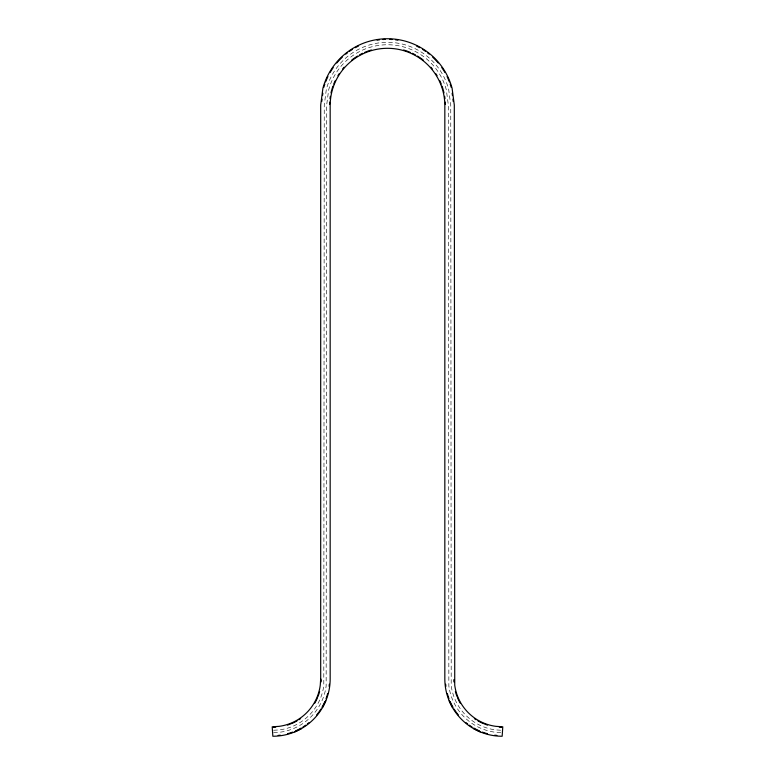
<?xml version="1.0" encoding="UTF-8"?>
<svg xmlns="http://www.w3.org/2000/svg" width="775" height="775" viewBox="0 0 775 775"><rect width="100%" height="100%" fill="white"/><g stroke="black" fill="none" stroke-linecap="round" stroke-linejoin="round"><path stroke-width="0.58" stroke-dasharray="3.88 2.91" d="M273.633 730.263L279.552 729.876A51.392 51.392 0 0 0 323.795 685.633L324.25 105.245L326.353 89.251A63.298 63.298 0 0 1 448.647 89.251L450.75 105.245L451.205 685.633A51.392 51.392 0 0 0 495.448 729.876L502.549 730.341M273.643 732.637L279.862 732.23A53.766 53.766 0 0 0 326.149 685.943L326.614 105.4L328.668 89.871A60.915 60.915 0 0 1 446.332 89.871L448.386 105.4L448.851 685.943A53.766 53.766 0 0 0 495.138 732.23L502.394 732.704"/><path stroke-width="1.16" d="M321.073 681.932L321.218 679.733M321.761 101.496L322.071 99.132M322.536 95.577L322.846 93.213M322.487 707.585L325.81 700.862M294.781 731.891L301.504 728.568M273.41 727.308L275.716 727.163M499.284 727.163L501.59 727.308M473.496 728.568L480.219 731.891M449.19 700.862L452.513 707.585M452.154 93.213L452.464 95.577M452.929 99.132L453.239 101.496M453.782 679.733L453.927 681.932M329.336 684.218A56.759 56.759 0 0 1 329.104 686.33M327.651 693.606A56.759 56.759 0 0 1 326.043 698.663M324.851 701.607A56.759 56.759 0 0 1 321.983 707.294M320.889 709.106A56.759 56.759 0 0 1 316.539 715.122M309.041 722.61A56.759 56.759 0 0 1 307.384 723.937M305.679 725.197A56.759 56.759 0 0 1 303.025 726.96M301.213 728.054A56.759 56.759 0 0 1 295.527 730.922M292.582 732.113A56.759 56.759 0 0 1 287.525 733.731M280.25 735.175A56.759 56.759 0 0 1 278.128 735.417M319.62 691.455A48.428 48.428 0 0 1 317.983 696.473M317.585 697.452A48.428 48.428 0 0 1 314.786 703.138M300.623 718.59A48.428 48.428 0 0 1 298.859 719.762M297.058 720.866A48.428 48.428 0 0 1 291.371 723.666M290.392 724.053A48.428 48.428 0 0 1 287.409 725.109M329.598 104.441A57.912 57.912 0 0 1 329.695 102.126M330.014 98.638A57.912 57.912 0 0 1 330.344 96.323M331.002 92.884A57.912 57.912 0 0 1 331.564 90.646M331.874 89.532A57.912 57.912 0 0 1 332.94 86.209M333.773 84.01A57.912 57.912 0 0 1 335.188 80.794M337.929 75.679A57.912 57.912 0 0 1 339.179 73.712M342.647 68.994A57.912 57.912 0 0 1 344.158 67.212M351.782 60.043A57.912 57.912 0 0 1 357.546 56.062M359.552 54.909A57.912 57.912 0 0 1 362.661 53.31M364.793 52.351A57.912 57.912 0 0 1 371.399 49.997M403.601 49.997A57.912 57.912 0 0 1 410.207 52.351M412.339 53.31A57.912 57.912 0 0 1 415.448 54.909M417.454 56.062A57.912 57.912 0 0 1 423.218 60.043M430.842 67.212A57.912 57.912 0 0 1 432.353 68.994M435.821 73.712A57.912 57.912 0 0 1 437.071 75.679M439.812 80.794A57.912 57.912 0 0 1 441.227 84.01M442.06 86.209A57.912 57.912 0 0 1 443.126 89.532M443.436 90.646A57.912 57.912 0 0 1 443.998 92.884M444.656 96.323A57.912 57.912 0 0 1 444.986 98.638M445.305 102.126A57.912 57.912 0 0 1 445.402 104.441M323.776 87.372A66.282 66.282 0 0 1 324.822 84.068M325.616 81.888A66.282 66.282 0 0 1 327.932 76.56M330.092 72.492A66.282 66.282 0 0 1 333.192 67.628M336.728 63.017A66.282 66.282 0 0 1 342.279 57.166M345.776 54.124A66.282 66.282 0 0 1 347.607 52.69M349.496 51.324A66.282 66.282 0 0 1 352.392 49.406M355.357 47.663A66.282 66.282 0 0 1 358.428 46.064M377.125 40.164A66.282 66.282 0 0 1 379.421 39.845M382.898 39.506A66.282 66.282 0 0 1 385.204 39.389M389.796 39.389A66.282 66.282 0 0 1 392.102 39.506M395.579 39.845A66.282 66.282 0 0 1 397.875 40.164M416.572 46.064A66.282 66.282 0 0 1 419.643 47.663M422.608 49.406A66.282 66.282 0 0 1 425.504 51.324M427.393 52.69A66.282 66.282 0 0 1 429.224 54.124M432.721 57.166A66.282 66.282 0 0 1 438.272 63.017M441.808 67.628A66.282 66.282 0 0 1 444.908 72.492M447.068 76.56A66.282 66.282 0 0 1 449.384 81.888M450.178 84.068A66.282 66.282 0 0 1 451.224 87.372M496.872 735.417A56.759 56.759 0 0 1 494.75 735.175M487.475 733.731A56.759 56.759 0 0 1 482.418 732.113M479.473 730.922A56.759 56.759 0 0 1 473.787 728.054M471.975 726.96A56.759 56.759 0 0 1 469.321 725.197M467.616 723.937A56.759 56.759 0 0 1 465.959 722.61M458.461 715.122A56.759 56.759 0 0 1 454.111 709.106M453.017 707.294A56.759 56.759 0 0 1 450.149 701.607M448.957 698.663A56.759 56.759 0 0 1 447.349 693.606M445.896 686.33A56.759 56.759 0 0 1 445.664 684.218M487.591 725.109A48.428 48.428 0 0 1 484.608 724.053M483.629 723.666A48.428 48.428 0 0 1 477.942 720.866M476.141 719.762A48.428 48.428 0 0 1 474.377 718.59M460.214 703.138A48.428 48.428 0 0 1 457.415 697.452M457.017 696.473A48.428 48.428 0 0 1 455.38 691.455M320.695 678.609L320.269 685.168A47.837 47.837 0 0 1 279.087 726.349L272.219 726.795L272.839 736.25A57.331 57.331 0 0 0 330.169 678.919L330.169 105.633A57.331 57.331 0 0 1 387.5 48.302A57.331 57.331 0 0 1 444.831 105.633L444.831 678.919A57.331 57.331 0 0 0 502.161 736.25L502.781 726.795L495.913 726.349A47.837 47.837 0 0 1 454.731 685.168L454.305 105.013L452.106 88.321A66.883 66.883 0 0 0 322.894 88.321L320.695 105.013L320.695 678.609"/></g></svg>
